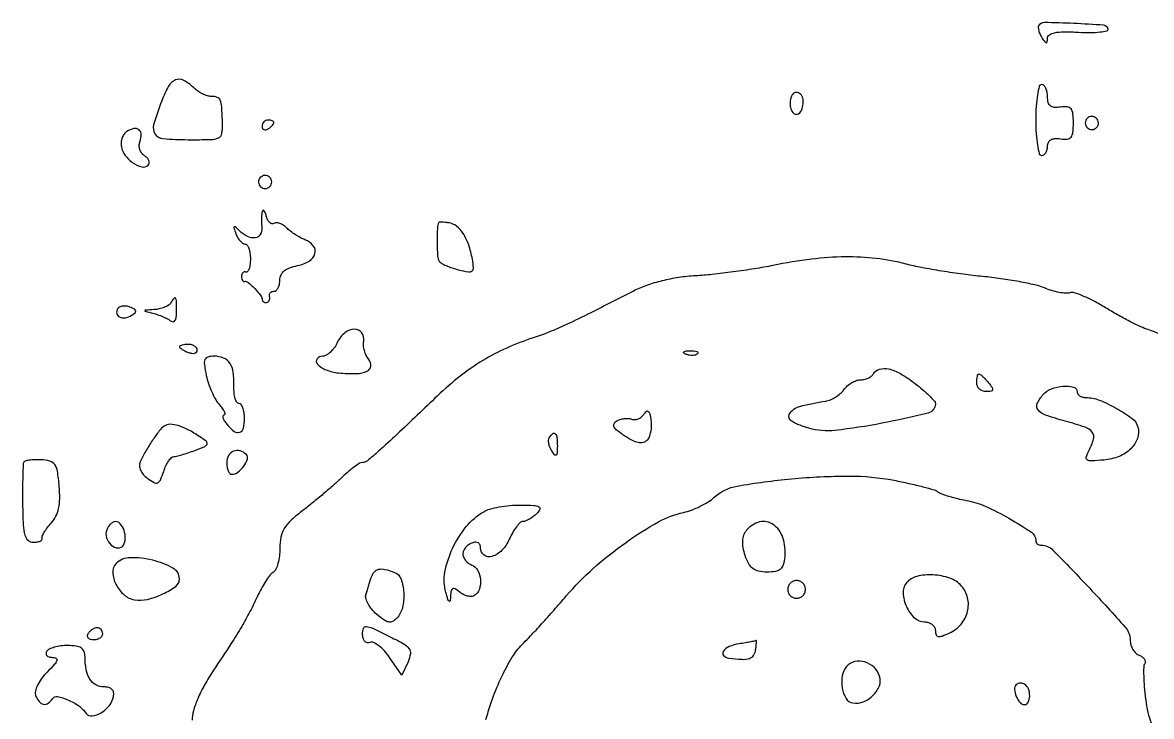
# Model space of a CAD drawing. Extents: x 0 to 5034, y 0 to 2560.
# Drawn here: x 4244.4 to 4435.6, y 1091 to 1208.5 of the extents above; entities that cross this region are included whole.
import ezdxf

# ---------------------------------------------------------------- set-up
doc = ezdxf.new("R2010")
doc.units = 0

msp = doc.modelspace()

# ---------------------------------------------------------------- linework, layer by layer
for points in [[(4416.469566, 1207.952254, 0.167121), (4416.400383, 1207.644567, 0.043216), (4416.501005, 1207.138809, 0.03907), (4416.723815, 1206.548418, 0.03128), (4417.05067, 1205.952254, 0.014016), (4417.525423, 1205.246377, 0.206454), (4417.775724, 1205.095145, 0.413448), (4417.939047, 1205.218731, 0.031852), (4417.984687, 1205.824139, -0.246925), (4418.306423, 1206.419098, -0.099044), (4419.187288, 1206.784747, -0.049277), (4420.745532, 1206.937219, -0.013023), (4423.25, 1206.86963, 0.014432), (4425.245981, 1206.821389, 0.02578), (4426.884613, 1206.913653, 0.026022), (4428.070772, 1207.104866, 0.438805), (4428.25081, 1207.41079, 0.309503), (4427.4581, 1208.04582, 0.007293), (4422.457958, 1208.348765, 0.007744), (4417.469264, 1208.500663, 0.264255)], [(4267.995413, 1195.25, 0.01737), (4266.624483, 1191.168655, 0.224739), (4266.862412, 1189.623764, 0.228492), (4268.204712, 1188.843438, 0.017954), (4272.45, 1188.667553, 0.006856), (4276.287028, 1188.699054, 0.101192), (4277.594392, 1188.996379, 0.24207), (4278.173939, 1189.72718, 0.058249), (4278.3, 1191.317405, 0.006251), (4278.153278, 1194.263462, 0.079654), (4277.911036, 1195.340484, 0.214899), (4277.402487, 1195.83088, 0.08618), (4276.428571, 1196, -0.075276), (4275.718365, 1196.107533, -0.03846), (4274.878125, 1196.440625, -0.037117), (4274.046995, 1196.925927, -0.045706), (4273.357143, 1197.5, 0.07471), (4271.708331, 1198.718042, 0.224784), (4270.346599, 1198.779217, 0.165989), (4269.146494, 1197.713191, 0.0392)], [(4416, 1192, 0.015416), (4416.071434, 1189.683687, 0.025878), (4416.291667, 1187.75, 0.024068), (4416.604992, 1186.303225, 0.339565), (4417, 1186, 0.153984), (4417.381381, 1186.120306, 0.097924), (4417.70625, 1186.45909, 0.080432), (4417.925465, 1186.96527, 0.062123), (4418, 1187.562858, -0.110396), (4418.146259, 1188.217212, -0.154312), (4418.55034, 1188.654444, -0.116612), (4419.231109, 1188.854926, -0.049063), (4420.190411, 1188.812858, 0.056578), (4421.339441, 1188.779716, 0.20341), (4421.97436, 1189.114749, 0.146308), (4422.298268, 1189.895289, 0.025705), (4422.380822, 1191.5, 0.025705), (4422.298268, 1193.104711, 0.146308), (4421.97436, 1193.885251, 0.20341), (4421.339441, 1194.220284, 0.056578), (4420.190411, 1194.187142, -0.049509), (4419.133021, 1194.141716, -0.155764), (4418.477543, 1194.392226, -0.166857), (4418.11524, 1194.962431, -0.05891), (4418, 1195.937142, 0.04651), (4417.926397, 1196.726692, 0.066468), (4417.70625, 1197.394035, 0.086572), (4417.381992, 1197.844322, 0.195948), (4417, 1198, 0.339565), (4416.604992, 1197.696775, 0.024068), (4416.291667, 1196.25, 0.025878), (4416.071434, 1194.316313, 0.015416)], [(4374.754232, 1196.266312, 0.084697), (4374.436116, 1195.221291, 0.082939), (4374.479003, 1194.121909, 0.104464), (4374.84371, 1193.288862, 0.234312), (4375.437328, 1192.972506, 0.26629), (4376.162879, 1193.360605, 0.1021), (4376.575922, 1194.472687, 0.093314), (4376.533019, 1195.735512, 0.201974), (4375.980032, 1196.512341, 0.086456), (4375.629461, 1196.652808, 0.102024), (4375.272696, 1196.654687, 0.11056), (4374.965717, 1196.518222, 0.11748)], [(4285, 1190.940983, 0.108972), (4285.078288, 1190.586039, 0.182303), (4285.29375, 1190.3746, 0.161196), (4285.6179, 1190.343488, 0.082592), (4286, 1190.5, 0.029505), (4286.382774, 1190.768994, 0.035638), (4286.70625, 1191.066025, 0.038439), (4286.934461, 1191.34829, 0.151918), (4287, 1191.559017, 0.210953), (4286.92554, 1191.727648, 0.081139), (4286.70625, 1191.870461, 0.061769), (4286.382849, 1191.967655, 0.042167), (4286, 1192, 0.105053), (4285.618444, 1191.918938, 0.099167), (4285.29375, 1191.688914, 0.09642), (4285.076123, 1191.345238, 0.093332)], [(4424.552786, 1192.08541, 0.099038), (4424.401684, 1191.679226, 0.097945), (4424.417584, 1191.244476, 0.097945), (4424.597789, 1190.848514, 0.099038), (4424.91459, 1190.552786, 0.099038), (4425.320774, 1190.401684, 0.097945), (4425.755524, 1190.417584, 0.097945), (4426.151486, 1190.597789, 0.099038), (4426.447214, 1190.91459, 0.099038), (4426.598316, 1191.320774, 0.097945), (4426.582416, 1191.755524, 0.097945), (4426.402211, 1192.151486, 0.099038), (4426.08541, 1192.447214, 0.099038), (4425.679226, 1192.598316, 0.097945), (4425.244476, 1192.582416, 0.097945), (4424.848514, 1192.402211, 0.099038)], [(4262.103861, 1190.06419, 0.098837), (4261.632555, 1189.624586, 0.067395), (4261.287619, 1188.975659, 0.064433), (4261.115634, 1188.225224, 0.072786), (4261.151607, 1187.487356, 0.114542), (4261.820054, 1185.99899, 0.078272), (4263.163363, 1184.71104, 0.092212), (4264.630555, 1184.04837, 0.262204), (4265.673076, 1184.339743, 0.157711), (4265.856923, 1184.699394, 0.129329), (4265.8147, 1185.130983, 0.100247), (4265.540781, 1185.573198, 0.065799), (4265.075322, 1185.953448, -0.097014), (4264.598825, 1186.394686, -0.081063), (4264.286901, 1187.010883, -0.079753), (4264.183806, 1187.703992, -0.088958), (4264.310609, 1188.36705, 0.092468), (4264.531232, 1189.565883, 0.232242), (4264.147976, 1190.341755, 0.220601), (4263.277935, 1190.537543, 0.085375)], [(4284.552786, 1182.08541, 0.099038), (4284.401684, 1181.679226, 0.097945), (4284.417584, 1181.244476, 0.097945), (4284.597789, 1180.848514, 0.099038), (4284.91459, 1180.552786, 0.099038), (4285.320774, 1180.401684, 0.097945), (4285.755524, 1180.417584, 0.097945), (4286.151486, 1180.597789, 0.099038), (4286.447214, 1180.91459, 0.099038), (4286.598316, 1181.320774, 0.097945), (4286.582416, 1181.755524, 0.097945), (4286.402211, 1182.151486, 0.099038), (4286.08541, 1182.447214, 0.099038), (4285.679226, 1182.598316, 0.097945), (4285.244476, 1182.582416, 0.097945), (4284.848514, 1182.402211, 0.099038)], [(4285.000847, 1176.5, 0.037886), (4284.923943, 1175.996043, 0.014094), (4284.889884, 1175.279688, 0.013872), (4284.896506, 1174.493332, 0.016304), (4284.947704, 1173.75, -0.167016), (4284.683263, 1172.618585, -0.223521), (4283.808146, 1172.057163, -0.149746), (4282.49366, 1172.278329, -0.079602), (4281.140754, 1173.25, 0.009992), (4280.461353, 1173.89798, 0.377046), (4280.265306, 1173.902023, 0.309425), (4280.20717, 1173.692067, 0.008433), (4280.547743, 1172.75, 0.041581), (4280.868632, 1172.080379, 0.049497), (4281.280593, 1171.514062, 0.056865), (4281.716991, 1171.124017, 0.155169), (4282.106989, 1171, -0.244294), (4282.449646, 1170.821956, -0.06743), (4282.737678, 1170.265625, -0.051882), (4282.934911, 1169.457587, -0.033947), (4283, 1168.5, -0.028587), (4282.946169, 1167.559232, -0.051905), (4282.779688, 1166.807812, -0.078999), (4282.536794, 1166.340597, -0.324593), (4282.25, 1166.25, 0.134046), (4281.964677, 1166.265779, 0.144529), (4281.720312, 1166.132812, 0.119977), (4281.556358, 1165.863336, 0.077096), (4281.5, 1165.5, 0.048926), (4281.536465, 1165.128234, 0.084798), (4281.646875, 1164.839068, 0.127165), (4281.810062, 1164.676371, 0.210582), (4282, 1164.654273, -0.258652), (4282.590918, 1164.530217, -0.022679), (4283.742193, 1163.439283, -0.025009), (4284.787847, 1162.239699, -0.178725), (4285.021054, 1161.519668, 0.152847), (4285.072158, 1161.329746, 0.121143), (4285.226497, 1161.182027, 0.096786), (4285.464825, 1161.100553, 0.067347), (4285.75, 1161.1, 0.127463), (4286.016263, 1161.20824, 0.117405), (4286.20625, 1161.435, 0.103536), (4286.288796, 1161.748692, 0.080654), (4286.25, 1162.1, -0.110297), (4286.23241, 1162.442986, -0.132333), (4286.367188, 1162.735625, -0.125726), (4286.637591, 1162.931095, -0.094222), (4287, 1163, 0.181063), (4287.381689, 1163.142904, 0.091341), (4287.70625, 1163.550781, 0.071292), (4287.926107, 1164.157572, 0.051363), (4288, 1164.875, -0.109085), (4288.191636, 1165.742929, -0.112059), (4288.73, 1166.43975, -0.084595), (4289.655584, 1166.97095, -0.038727), (4291, 1167.35, 0.087392), (4292.964705, 1168.115965, 0.188808), (4293.93272, 1169.38538, 0.246457), (4293.655829, 1170.717032, 0.130871), (4292.25, 1171.725431, -0.03251), (4291.483182, 1172.074308, -0.019695), (4290.623193, 1172.579759, -0.019695), (4289.805675, 1173.151292, -0.032521), (4289.16938, 1173.703237, 0.048583), (4288.597852, 1174.16774, 0.058908), (4287.981794, 1174.478887, 0.069586), (4287.41562, 1174.600191, 0.15771), (4286.995062, 1174.496948, -0.202139), (4286.637458, 1174.441192, -0.129867), (4286.264169, 1174.646344, -0.087871), (4285.929384, 1175.10101, -0.051105), (4285.691683, 1175.737757, 0.023228), (4285.499201, 1176.356468, 0.097365), (4285.299132, 1176.688591, 0.391036), (4285.131521, 1176.703546, 0.173488)], [(4314.918758, 1174.661516, 0.107607), (4314.669808, 1173.693218, 0.011092), (4314.634032, 1171.320954, 0.009871), (4314.698186, 1168.931634, 0.13551), (4314.965259, 1168.114693, 0.116847), (4315.343722, 1167.760125, 0.024534), (4316.157814, 1167.345448, 0.024469), (4317.172883, 1166.94808, 0.021036), (4318.274109, 1166.628869, 0.01811), (4319.918914, 1166.288848, 0.209812), (4320.542601, 1166.445438, 0.251972), (4320.783573, 1166.988658, 0.025815), (4320.598254, 1168.431199, 0.036856), (4319.970145, 1170.860004, 0.062059), (4319.054431, 1172.752286, 0.079624), (4317.913955, 1174.017554, 0.133938), (4316.612387, 1174.586384, 0.009858), (4315.9885, 1174.665421, 0.015492), (4315.449774, 1174.706072, 0.009561), (4315.009668, 1174.71717, 0.285079)], [(4260.515713, 1160.025424, 0.191013), (4260.37394, 1159.228674, 0.23802), (4260.834197, 1158.646206, 0.152732), (4261.803525, 1158.517896, 0.095806), (4262.881592, 1158.92682, 0.03936), (4263.466726, 1159.355474, 0.268353), (4263.580022, 1159.680389, 0.227867), (4263.35823, 1159.9802, 0.029854), (4262.615871, 1160.317163, 0.058511), (4261.981629, 1160.478786, 0.067768), (4261.358823, 1160.477104, 0.078711), (4260.841624, 1160.319872, 0.142196)], [(4269.5, 1161, -0.115542), (4269.109072, 1160.607694, -0.044761), (4268.419912, 1160.259675, -0.04127), (4267.574976, 1160.002303, -0.040093), (4266.690983, 1159.883999, 0.001878), (4265.25682, 1159.802665, 0.310939), (4265.139155, 1159.710715, 0.430238), (4265.199492, 1159.602353, 0.002279), (4266.5, 1159.27639, -0.022877), (4267.339047, 1159.028955, -0.019027), (4268.20625, 1158.692032, -0.019445), (4268.977492, 1158.321853, -0.048243), (4269.5, 1157.977428, 0.185087), (4269.903237, 1157.846846, 0.245107), (4270.230057, 1158.039915, 0.107718), (4270.438962, 1158.627003, 0.031824), (4270.5, 1159.585037, 0.005418), (4270.48037, 1161.396466, 0.149488), (4270.333283, 1161.842629, 0.508338), (4270.078311, 1161.846447, 0.022905)], [(4297.781601, 1154.420012, -0.045082), (4297.254422, 1153.494191, -0.049787), (4296.584915, 1152.710878, -0.055953), (4295.880779, 1152.17304, -0.135954), (4295.256152, 1152, 0.225502), (4294.294749, 1151.543173, 0.376657), (4294.325581, 1150.706141, 0.109915), (4295.840659, 1149.681627, 0.069584), (4297.922208, 1149.179541, 0.027881), (4300.92062, 1149.053553, 0.10057), (4302.779951, 1149.458066, 0.270095), (4303.396599, 1150.306473, 0.201053), (4303.051751, 1151.437644, -0.062084), (4302.625423, 1152.10466, -0.043862), (4302.314287, 1152.938755, -0.044229), (4302.156031, 1153.803692, -0.06819), (4302.189127, 1154.562221, 0.205737), (4301.863202, 1155.979467, 0.247686), (4300.649399, 1156.570816, 0.16052), (4298.992235, 1155.964819, 0.119151)], [(4271, 1153.606989, 0.222225), (4271.087111, 1153.420671, 0.030693), (4271.440625, 1153.160341, 0.030395), (4271.925442, 1152.887494, 0.02136), (4272.5, 1152.638374, 0.055937), (4273.074366, 1152.488865, 0.100118), (4273.559375, 1152.516384, 0.147206), (4273.877514, 1152.710807, 0.184534), (4274, 1153.031385, 0.152681), (4273.884506, 1153.400789, 0.098158), (4273.559375, 1153.715469, 0.08088), (4273.073532, 1153.92777, 0.062722), (4272.5, 1154, 0.024748), (4271.925176, 1153.971531, 0.039339), (4271.440625, 1153.884553, 0.046727), (4271.096084, 1153.758929, 0.289661)], [(4358.729167, 1152.395833, -0.126455), (4358.402231, 1152.202593, -0.060344), (4357.916927, 1152.123424, -0.05415), (4357.359369, 1152.160852, -0.051402), (4356.8125, 1152.316886, -0.054073), (4356.395823, 1152.538436, -0.470617), (4356.37858, 1152.720685, -0.168741), (4356.670344, 1152.862007, -0.018894), (4357.416667, 1152.921053, -0.028489), (4358.112848, 1152.910055, -0.077125), (4358.592839, 1152.799335, -0.208169), (4358.77538, 1152.614691, -0.296942)], [(4275.531838, 1148.75, 0.029528), (4275.90944, 1147.37741, 0.023195), (4276.47314, 1145.940625, 0.023731), (4277.124824, 1144.650406, 0.051965), (4277.766281, 1143.75, -0.023647), (4278.305143, 1143.077549, -0.053941), (4278.628144, 1142.514062, -0.118674), (4278.692883, 1142.151032, -0.396814), (4278.532543, 1142, 0.326309), (4278.350249, 1141.866855, 0.154009), (4278.349168, 1141.559375, 0.068547), (4278.575944, 1141.076392, 0.029225), (4279, 1140.5, 0.051534), (4280.250384, 1139.275119, 0.25371), (4281.189374, 1139.10892, 0.263696), (4281.814479, 1139.802674, 0.054489), (4282, 1141.5, 0.035512), (4281.931909, 1142.457502, 0.053863), (4281.725897, 1143.265625, 0.070402), (4281.424631, 1143.819979, 0.237421), (4281.066883, 1144, -0.263134), (4280.714, 1144.199526, -0.063007), (4280.431722, 1144.838917, -0.048641), (4280.251668, 1145.761735, -0.030988), (4280.214966, 1146.855889, 0.039509), (4280.093699, 1149.252671, 0.112516), (4279.518478, 1150.810962, 0.152959), (4278.453757, 1151.688861, 0.09679), (4276.861528, 1152, 0.064103), (4275.805677, 1151.864076, 0.235826), (4275.313812, 1151.43333, 0.133113), (4275.207796, 1150.580569, 0.017111)], [(4395.566722, 1147.381311, -0.013883), (4396.88186, 1146.319184, -0.019415), (4397.991475, 1145.293821, -0.016109), (4398.831435, 1144.399027, -0.182379), (4399, 1143.95227, -0.344509), (4397.761941, 1142.368685, -0.012986), (4389.927076, 1140.635342, -0.01995), (4382.056996, 1139.430898, -0.096259), (4377.56516, 1139.790833, -0.058322), (4374.666665, 1140.976856, -0.430393), (4374.331969, 1142.271286, -0.192901), (4376.02582, 1143.505885, -0.025754), (4380.447151, 1144.389364, 0.065636), (4381.236895, 1144.613735, 0.039599), (4382.098183, 1145.069878, 0.039026), (4382.896494, 1145.669508, 0.054351), (4383.498576, 1146.32894, -0.054663), (4384.08303, 1146.968266, -0.045866), (4384.825892, 1147.509126, -0.047908), (4385.606823, 1147.878596, -0.086758), (4386.301226, 1148, 0.056833), (4386.951724, 1148.074179, 0.049979), (4387.599171, 1148.29375, 0.052783), (4388.147958, 1148.616995, 0.095148), (4388.5, 1149, -0.185074), (4389.556584, 1149.805246, -0.128292), (4391.073803, 1149.850802, -0.076869), (4393.080553, 1149.052515, -0.029899)], [(4408, 1147.5, -0.020633), (4408.618371, 1146.689039, -0.217533), (4408.691858, 1146.28931, -0.304492), (4408.434686, 1146.057736, -0.035496), (4407.622445, 1146, -0.091307), (4407.003059, 1146.114059, -0.095788), (4406.476593, 1146.440625, -0.099536), (4406.124301, 1146.927707, -0.107348), (4406, 1147.5, -0.023761), (4406.027334, 1148.07485, -0.037907), (4406.110907, 1148.559375, -0.044235), (4406.231422, 1148.90557, -0.294983), (4406.377555, 1149, -0.172217), (4406.587584, 1148.925448, -0.016008), (4407.00989, 1148.559375, -0.019119), (4407.495645, 1148.074554, -0.013852)], [(4423, 1146, 0.145028), (4423.112987, 1145.618655, 0.099349), (4423.430659, 1145.29375, 0.083516), (4423.905641, 1145.074785, 0.066426), (4424.466073, 1145, -0.094333), (4426.728568, 1144.569311, -0.034424), (4429.6842, 1143.159619, -0.031827), (4432.3341, 1141.432969, -0.170086), (4433.283739, 1140.022983, -0.146022), (4433.217617, 1138.091298, -0.118974), (4432.111814, 1136.33161, -0.0985), (4430.108762, 1135.029135, -0.0728), (4427.531395, 1134.412497, -0.0102), (4425.422661, 1134.266565, -0.151566), (4424.714383, 1134.44904, -0.345253), (4424.540099, 1134.922188, -0.044891), (4424.989918, 1135.981162, 0.050796), (4425.801891, 1137.957111, 0.244734), (4425.577706, 1139.112539, 0.14384), (4424.353171, 1139.974598, 0.015455), (4421, 1141, -0.015972), (4417.660193, 1142.025087, -0.13755), (4416.388026, 1142.901278, -0.289474), (4416.248031, 1143.965971, -0.072399), (4417.25, 1145.504169, -0.122716), (4418.642554, 1146.466478, -0.068722), (4420.661654, 1146.924877, -0.084411), (4422.39321, 1146.781866, -0.342516)], [(4350.136011, 1137.736011, -0.142067), (4349.506297, 1137.389414, -0.103748), (4348.703514, 1137.378052, -0.069146), (4347.689799, 1137.726039, -0.027831), (4346.419457, 1138.460817, -0.020971), (4345.180253, 1139.349197, -0.102408), (4344.625503, 1140.004115, -0.235576), (4344.606271, 1140.538686, -0.148699), (4345.027426, 1141.01695, -0.060675), (4345.613021, 1141.2872, -0.046152), (4346.303454, 1141.440821, -0.047167), (4346.989053, 1141.463063, -0.076291), (4347.558166, 1141.339306, 0.107844), (4348.095822, 1141.257195, 0.080165), (4348.683249, 1141.390589, 0.075659), (4349.229655, 1141.713914, 0.07835), (4349.647615, 1142.181826, -0.069938), (4350.062712, 1142.662486, -0.37703), (4350.380558, 1142.661759, -0.158683), (4350.6345, 1142.230991, -0.019218), (4350.83343, 1141.134665, -0.044051), (4350.885515, 1140.15326, -0.041868), (4350.767122, 1139.16061, -0.044789), (4350.508705, 1138.300647, -0.101336)], [(4268.409316, 1140.15748, 0.071706), (4267.581419, 1139.355986, 0.016371), (4266.436497, 1137.771408, 0.0173), (4265.279463, 1135.919157, 0.021008), (4264.331155, 1134.105392, 0.129396), (4264.210743, 1133.452501, 0.086567), (4264.397977, 1132.712087, 0.073446), (4264.869787, 1131.971142, 0.056505), (4265.575983, 1131.320781, 0.030506), (4266.695345, 1130.602706, 0.230017), (4267.305522, 1130.567755, 0.194438), (4267.773827, 1131.030139, 0.021485), (4268.321796, 1132.465389, -0.028322), (4268.707625, 1133.435942, -0.038725), (4269.168634, 1134.255458, -0.043276), (4269.634567, 1134.835983, -0.204785), (4270.018234, 1135, 0.060589), (4270.505834, 1135.059304, 0.010017), (4271.422244, 1135.305145, 0.010875), (4272.493535, 1135.641088, 0.009424), (4273.602026, 1136.03879, 0.0098), (4275.310017, 1136.726774, 0.211122), (4275.672366, 1137.114061, 0.318826), (4275.54871, 1137.542048, 0.019541), (4274.417126, 1138.372627, 0.025993), (4272.45038, 1139.557252, 0.050385), (4270.754508, 1140.253298, 0.068303), (4269.382784, 1140.463968, 0.161899)], [(4334.984687, 1136.75, -0.012382), (4334.948456, 1135.60267, -0.204688), (4334.782177, 1135.267166, -0.422266), (4334.524497, 1135.291, -0.02886), (4334.05067, 1135.952254, -0.045296), (4333.73572, 1136.56691, -0.049042), (4333.546664, 1137.212247, -0.054724), (4333.501528, 1137.79244, -0.131214), (4333.625, 1138.202254, -0.07248), (4334.201812, 1138.889462, -0.407002), (4334.63601, 1138.869801, -0.167601), (4334.924616, 1138.224181, -0.02377)], [(4279, 1134, 0.041949), (4279.064355, 1133.234292, 0.061523), (4279.257782, 1132.5875, 0.080835), (4279.541957, 1132.148798, 0.211751), (4279.877555, 1132, 0.16832), (4280.869033, 1132.343502, 0.06804), (4281.876749, 1133.387118, 0.073819), (4282.500284, 1134.571323, 0.288281), (4282.324657, 1135.342009, 0.12782), (4281.264755, 1135.964645, 0.16665), (4280.148938, 1135.905018, 0.168409), (4279.312527, 1135.175359, 0.130679)], [(4244.612029, 1134.036222, 0.097403), (4244.5171, 1133.629646, 0.002512), (4244.46034, 1131.74814, 0.005237), (4244.42781, 1129.529589, 0.003542), (4244.435134, 1127, 0.008408), (4244.530879, 1123.427467, 0.057229), (4244.807949, 1121.687838, 0.149064), (4245.355799, 1120.829768, 0.178516), (4246.25, 1120.5, 0.035438), (4246.90308, 1120.546346, 0.0662), (4247.4125, 1120.689472, 0.10887), (4247.705228, 1120.899778, 0.282333), (4247.75, 1121.145012, -0.196704), (4247.756832, 1121.510605, -0.030252), (4248.091111, 1122.172575, -0.029936), (4248.605648, 1122.944457, -0.021942), (4249.262292, 1123.737335, 0.066344), (4250.056723, 1124.890938, 0.063877), (4250.533862, 1126.227048, 0.051514), (4250.720523, 1127.879587, 0.024848), (4250.634928, 1130.010537, 0.016233), (4250.326798, 1132.517499, 0.113516), (4249.871565, 1133.654529, 0.177978), (4249.059979, 1134.223744, 0.053958), (4247.549531, 1134.454436, 0.018931), (4246.499247, 1134.460622, 0.02737), (4245.574647, 1134.380264, 0.026129), (4244.854484, 1134.239022, 0.229221)], [(4331.517124, 1125.374267, -0.032345), (4330.918377, 1124.848351, -0.032284), (4330.256437, 1124.403691, -0.034061), (4329.629185, 1124.093799, -0.098006), (4329.155246, 1124, 0.193883), (4328.689804, 1123.812468, 0.036875), (4328.067667, 1123.11875, 0.034488), (4327.420463, 1122.148757, 0.025686), (4326.839706, 1121, -0.086773), (4325.586812, 1119.128087, -0.12601), (4323.907623, 1118.08197, -0.237748), (4322.599538, 1118.293573, -0.240373), (4322, 1119.468615, 0.094119), (4321.893789, 1120.027855, 0.166113), (4321.592642, 1120.382077, 0.151899), (4321.114961, 1120.496694, 0.075244), (4320.5, 1120.361626, 0.068785), (4319.926531, 1120.045533, 0.062945), (4319.440625, 1119.577337, 0.066733), (4319.111635, 1119.034631, 0.10329), (4319, 1118.5, 0.10329), (4319.111635, 1117.965369, 0.066733), (4319.440625, 1117.422663, 0.062945), (4319.926531, 1116.954467, 0.068785), (4320.5, 1116.638374, -0.182081), (4321.491937, 1115.756684, -0.099291), (4321.957753, 1114.172736, -0.09895), (4321.777375, 1112.52703, -0.179593), (4320.956195, 1111.472927, -0.126816), (4320.449211, 1111.315382, -0.067771), (4319.791251, 1111.372327, -0.06058), (4319.090759, 1111.622232, -0.05732), (4318.456195, 1112.036355, 0.029037), (4317.679381, 1112.608313, 0.250004), (4317.264406, 1112.644359, 0.254018), (4317.007715, 1112.320334, 0.029825), (4316.90032, 1111.372445, -0.021052), (4316.823276, 1110.566313, -0.57964), (4316.663973, 1110.50217, -0.151781), (4316.456052, 1110.804987, -0.007231), (4316.104686, 1112, -0.114229), (4315.953002, 1115.442383, -0.063873), (4317.242449, 1119.453823, -0.062103), (4319.57261, 1123.148854, -0.088378), (4322.515217, 1125.66698, -0.064721), (4323.564493, 1126.113405, -0.023269), (4325.149455, 1126.478613, -0.022625), (4326.943742, 1126.721769, -0.024914), (4328.695695, 1126.791247, -0.008483), (4331.02707, 1126.727943, -0.105719), (4331.87813, 1126.506304, -0.409745), (4332.021581, 1126.084222, -0.084011)], [(4258.66643, 1122.573113, 0.174872), (4258.639722, 1121.248819, 0.127498), (4259.453043, 1120.006628, 0.1714), (4260.592286, 1119.527695, 0.275597), (4261.499585, 1119.999329, 0.136622), (4261.82669, 1121.128312, 0.084804), (4261.607134, 1122.499663, 0.093554), (4260.979972, 1123.609069, 0.220919), (4260.138374, 1124, 0.130094), (4259.744354, 1123.895716, 0.063181), (4259.324677, 1123.580852, 0.056265), (4258.944516, 1123.118857, 0.052476)], [(4367.027904, 1122.533622, 0.079658), (4366.537656, 1121.704041, 0.076862), (4366.323516, 1120.752437, 0.063491), (4366.389704, 1119.629819, 0.034025), (4366.738793, 1118.283622, 0.044657), (4367.338686, 1116.907178, 0.108792), (4368.062028, 1116.077433, 0.111481), (4369.05502, 1115.639903, 0.048282), (4370.500452, 1115.5, 0.037458), (4371.970863, 1115.610312, 0.135439), (4372.820546, 1115.98874, 0.150905), (4373.304027, 1116.721874, 0.050337), (4373.540392, 1118, 0.09845), (4373.163625, 1121.290889, 0.164563), (4371.524073, 1123.509326, 0.217052), (4369.238129, 1123.926855, 0.159138)], [(4260.277331, 1116.877331, 0.211649), (4259.699327, 1115.379362, 0.105579), (4260.23087, 1113.37532, 0.095078), (4261.610736, 1111.594556, 0.140007), (4263.387006, 1110.750119, 0.100055), (4265.565508, 1110.823951, 0.050232), (4268.177777, 1111.729541, 0.050055), (4270.363016, 1113.022006, 0.240225), (4270.992198, 1114.27568, 0.272253), (4269.895939, 1116.112868, 0.065841), (4266.460214, 1117.444234, 0.063367), (4262.63209, 1117.873364, 0.195035)], [(4307.418213, 1115.393011, -0.219532), (4308.515248, 1114.266585, -0.072706), (4308.973036, 1111.946532, -0.068778), (4308.750777, 1109.41823, -0.132349), (4307.803774, 1107.635023, -0.083914), (4307.092031, 1107.091702, -0.170139), (4306.403891, 1106.989447, -0.108113), (4305.585441, 1107.340243, -0.023851), (4304.379195, 1108.291987, -0.041625), (4303.557958, 1109.135709, -0.047875), (4302.930141, 1110.067281, -0.05418), (4302.569878, 1110.946001, -0.145576), (4302.575421, 1111.614757, -0.000452), (4302.771735, 1112.253195, -0.000249), (4303.012936, 1113.03371, -0.000248), (4303.258361, 1113.825104, -0.000398), (4303.468615, 1114.5, -0.092827), (4303.972979, 1115.450327, -0.170469), (4304.706595, 1115.910324, -0.115682), (4305.787417, 1115.901701, -0.032033)], [(4394.092888, 1113.611923, 0.190823), (4393.526881, 1111.878504, 0.093495), (4394.106225, 1109.590041, 0.093741), (4395.477461, 1107.674701, 0.192975), (4397.160515, 1107, -0.078898), (4397.863188, 1106.888426, -0.090775), (4398.459651, 1106.565673, -0.100777), (4398.858414, 1106.085339, -0.123623), (4399, 1105.521439, 0.088258), (4399.122259, 1104.834208, 0.272812), (4399.47303, 1104.547046, 0.128151), (4400.135264, 1104.614533, 0.017766), (4401.423083, 1105.146908, 0.111194), (4403.358321, 1106.615045, 0.114992), (4404.448505, 1108.754132, 0.119354), (4404.45966, 1111.090608, 0.126355), (4403.393579, 1113.117594, 0.126447), (4401.441927, 1114.406526, 0.069867), (4398.619673, 1114.956935, 0.071794), (4395.855556, 1114.706812, 0.16253)], [(4374, 1112.5, 0.099038), (4374.114514, 1111.927543, 0.097945), (4374.440625, 1111.440625, 0.097945), (4374.927543, 1111.114514, 0.099038), (4375.5, 1111, 0.099038), (4376.072457, 1111.114514, 0.097945), (4376.559375, 1111.440625, 0.097945), (4376.885486, 1111.927543, 0.099038), (4377, 1112.5, 0.099038), (4376.885486, 1113.072457, 0.097945), (4376.559375, 1113.559375, 0.097945), (4376.072457, 1113.885486, 0.099038), (4375.5, 1114, 0.099038), (4374.927543, 1113.885486, 0.097945), (4374.440625, 1113.559375, 0.097945), (4374.114514, 1113.072457, 0.099038)], [(4255.5, 1105, 0.139169), (4255.392057, 1104.620352, 0.191142), (4255.521475, 1104.29375, 0.138808), (4255.889346, 1104.073267, 0.066118), (4256.440983, 1104, 0.062283), (4257.037096, 1104.074545, 0.080552), (4257.542039, 1104.29375, 0.097988), (4257.879982, 1104.618621, 0.153634), (4258, 1105, 0.092995), (4257.928382, 1105.381732, 0.096318), (4257.723586, 1105.70625, 0.099231), (4257.418051, 1105.923444, 0.105429), (4257.059017, 1106, 0.089642), (4256.653442, 1105.926698, 0.053229), (4256.2129, 1105.70625, 0.051032), (4255.806203, 1105.382515, 0.06081)], [(4309.699279, 1100.243922), (4308.673431, 1097.987844), (4306.586716, 1100.982787, 0.033138), (4305.696145, 1102.095886, 0.044927), (4304.745785, 1102.96358, 0.052644), (4303.873267, 1103.492514, 0.200272), (4303.25, 1103.52025, -0.14234), (4302.762103, 1103.486991, -0.158713), (4302.356282, 1103.724506, -0.118949), (4302.089154, 1104.225688, -0.063311), (4302, 1104.926962, -0.080848), (4302.159568, 1105.907346, -0.340436), (4302.622783, 1106.218735, -0.093038), (4303.591764, 1105.971362, -0.005396), (4306.362563, 1104.645577, -0.012469), (4308.890102, 1103.323229, -0.104175), (4309.859553, 1102.48225, -0.201914), (4310.092087, 1101.572215, -0.069727)], [(4365.75, 1103.283746, 0.060862), (4364.103326, 1102.824613, 0.138119), (4363.097353, 1102.030908, 0.357527), (4363.139067, 1101.317752, 0.17714), (4364, 1100.875, 0.016612), (4366.272671, 1100.667307, 0.087825), (4367.51001, 1100.813102, 0.171585), (4368.203705, 1101.321387, 0.113701), (4368.566187, 1102.25, 0.007334), (4368.653336, 1102.911136, 0.014223), (4368.700139, 1103.441924, 0.01295), (4368.713098, 1103.827423, 0.657454), (4368.661516, 1103.850168, -0.137047), (4368.522953, 1103.778822, -0.002737), (4367.739633, 1103.621976, -0.006292), (4366.815576, 1103.454244, -0.004158)], [(4248.5, 1102, 0.144799), (4248.396624, 1101.620542, 0.191529), (4248.534827, 1101.29375, 0.135092), (4248.917083, 1101.07302, 0.063863), (4249.486438, 1101, -0.130306), (4250.080333, 1100.84255, -0.364679), (4250.218465, 1100.467759, -0.097742), (4249.79902, 1099.769822, -0.012349), (4248.580741, 1098.489832, 0.036412), (4247.639493, 1097.400511, 0.047172), (4246.954742, 1096.272392, 0.055058), (4246.590957, 1095.248093, 0.150538), (4246.642275, 1094.489832, 0.082), (4247.223906, 1093.497243, 0.176716), (4247.9788, 1093.05767, 0.198093), (4248.775792, 1093.23058, 0.103481), (4249.487343, 1093.979521, -0.309226), (4250.340159, 1094.357733, -0.056499), (4252.082215, 1093.827899, -0.052834), (4253.927171, 1092.786925, -0.081805), (4255.221533, 1091.5, 0.277607), (4256.225771, 1091.070449, 0.104944), (4257.719948, 1091.609967, 0.084873), (4259.123991, 1092.853819, 0.121126), (4259.823324, 1094.357183, 0.090918), (4259.832497, 1095.063355, 0.155513), (4259.564399, 1095.58224, 0.13523), (4259.010859, 1095.896616, 0.062), (4258.180313, 1096, -0.128015), (4256.834531, 1096.350302, -0.126243), (4255.822024, 1097.313503, -0.093994), (4255.201071, 1098.906167, -0.046112), (4255, 1101.081787, 0.088652), (4254.836217, 1101.998271, 0.161166), (4254.366703, 1102.586941, 0.112726), (4253.499087, 1102.907033, 0.032245), (4252.059017, 1103, 0.031397), (4250.887885, 1102.926388, 0.037109), (4249.8004, 1102.70625, 0.040338), (4248.934161, 1102.385578, 0.146547)], [(4383.960004, 1099.451807, 0.131213), (4383.222544, 1097.851373, 0.084634), (4383.218464, 1095.798018, 0.09409), (4383.86804, 1094.043087, 0.220532), (4385, 1093.277698, 0.135288), (4386.802475, 1093.474059, 0.101877), (4388.47703, 1094.572396, 0.10767), (4389.515982, 1096.183651, 0.167936), (4389.557577, 1097.818591, 0.128186), (4388.611374, 1099.320078, 0.117945), (4387.024347, 1100.226002, 0.127912), (4385.300933, 1100.276769, 0.164736)], [(4412.708381, 1096.375048, 0.218914), (4412.41633, 1095.585694, 0.079214), (4412.701133, 1094.394883, 0.079209), (4413.34213, 1093.351599, 0.218838), (4414.106989, 1093, 0.288442), (4414.733635, 1093.394307, 0.10994), (4414.977688, 1094.443632, 0.091719), (4414.766543, 1095.649023, 0.166742), (4414.13948, 1096.413797, 0.073142), (4413.767811, 1096.574254, 0.072274), (4413.36413, 1096.621794, 0.077846), (4412.991182, 1096.552986, 0.112362)]]:
    msp.add_lwpolyline(points, format="xyb", close=True)
for points in [[(4439.043677, 1154.550327, 0.076503), (4435.054832, 1156.498136, -0.033552), (4433.79968, 1156.98298, -0.009503), (4431.917269, 1157.903248, -0.00953), (4429.825346, 1159.026522, -0.009941), (4427.807405, 1160.213523, 0.016716), (4425.876796, 1161.314225, 0.022172), (4424.047867, 1162.176147, 0.020304), (4422.503469, 1162.749474, 0.16151), (4421.752573, 1162.745421, -0.101678), (4421.074398, 1162.661588, -0.026897), (4419.986693, 1162.807611, -0.026145), (4418.740429, 1163.111946, -0.024233), (4417.5, 1163.551074, 0.040626), (4415.860545, 1164.07171, 0.010859), (4413.178125, 1164.62824, 0.010932), (4410.091405, 1165.129512, 0.011085), (4407, 1165.492733, -0.009668), (4403.729439, 1165.867607, -0.006987), (4400.099221, 1166.406723, -0.00706), (4396.662582, 1167.016206, -0.015216), (4394.039901, 1167.602889, 0.033415), (4388.976572, 1168.543613, 0.031886), (4383.752644, 1168.821486, 0.028628), (4378.042603, 1168.433479, 0.01849), (4371.5, 1167.363785, -0.009971), (4368.373732, 1166.797817, -0.006559), (4364.756166, 1166.265733, -0.0066), (4361.22068, 1165.840436, -0.012638), (4358.372055, 1165.608494, 0.023408), (4355.533998, 1165.315781, 0.022889), (4352.71414, 1164.757797, 0.023873), (4350.096839, 1163.980009, 0.034174), (4347.872055, 1163.02646, -0.001557), (4340.66302, 1159.363363, -0.007452), (4336.513596, 1157.348153, -0.012896), (4333.571177, 1156.064334, -0.018943), (4330.918227, 1155.102717, 0.027046), (4326.415695, 1153.387677, 0.031568), (4322.359876, 1151.270331, 0.030829), (4318.524607, 1148.613208, 0.023792), (4314.682392, 1145.276493, -0.000979), (4307.850991, 1138.774234, -0.00822), (4304.714018, 1135.896511, -0.01248), (4302.816167, 1134.294969, -0.170619), (4301.976923, 1134, 0.145398), (4301.507591, 1133.860573, 0.014884), (4300.545777, 1133.192188, 0.017584), (4299.42886, 1132.303226, 0.013161), (4298.260747, 1131.25, -0.00981), (4296.88896, 1129.996366, -0.005135), (4295.135373, 1128.487477, -0.005105), (4293.304991, 1126.976633, -0.007798), (4291.683824, 1125.707368, 0.025057), (4289.800028, 1124.124672, 0.071416), (4288.726441, 1122.79529, 0.085907), (4288.180043, 1121.366947, 0.048531), (4288, 1119.516385, -0.029975), (4287.918943, 1118.165515, -0.036011), (4287.676278, 1116.916228, -0.038927), (4287.323234, 1115.923433, -0.150559), (4286.897966, 1115.43694, 0.086375), (4286.379896, 1114.977124, 0.020212), (4285.691389, 1114.037089, 0.020245), (4284.977085, 1112.875307, 0.018655), (4284.338006, 1111.627923, -0.010257), (4282.928394, 1108.75887, -0.014135), (4281.538093, 1106.246633, -0.010429), (4279.717379, 1103.3073, -0.003004), (4276.78035, 1098.838588, 0.019111), (4275.251653, 1096.340961, 0.026415), (4274.089507, 1093.984701, 0.029867), (4273.347366, 1091.923961, 0.079297), (4273.148652, 1090.376257, -0.048245)], [(4322.898619, 1090.5, -0.022688), (4324.184462, 1094.486833, -0.024987), (4325.791291, 1098.211085, -0.026972), (4327.5429, 1101.333625, -0.060997), (4329.259004, 1103.425705, 0.014368), (4330.439762, 1104.619047, 0.003527), (4332.310457, 1106.650149, 0.003609), (4334.421364, 1109.008733, 0.003599), (4336.5, 1111.399737, -0.034148), (4341.07639, 1116.056457, -0.026698), (4346.623212, 1120.473071, -0.026992), (4352.116918, 1123.956436, -0.075886), (4356.365647, 1125.553908, 0.036912), (4357.716542, 1125.945211, 0.025208), (4359.185298, 1126.576852, 0.025473), (4360.547026, 1127.33405, 0.045888), (4361.563027, 1128.106625, -0.143791), (4365.450133, 1130.014198, -0.01907), (4374.626742, 1131.236851, -0.023244), (4384.387758, 1131.70418, -0.04775), (4392, 1130.985997, -0.007501), (4394.562413, 1130.454563, -0.009839), (4396.884375, 1129.88837, -0.007651), (4398.799432, 1129.349789, -0.087004), (4399.5, 1129.000049, 0.072572), (4400.11085, 1128.672889, 0.014171), (4401.299359, 1128.281039, 0.014775), (4402.723243, 1127.901358, 0.013206), (4404.221221, 1127.590476, -0.060876), (4407.446705, 1126.593352, -0.025034), (4411.531273, 1124.510929, -0.017756), (4415.279208, 1122.176573, -0.249557), (4416, 1120.822368, 0.109863), (4416.069778, 1120.508635, 0.099882), (4416.267295, 1120.241571, 0.095068), (4416.562526, 1120.062457, 0.089174), (4416.909939, 1120, -0.200568), (4418.906119, 1119.165698, -0.00634), (4425.139727, 1112.68996, -0.00668), (4431.178386, 1106.080629, -0.183765), (4432, 1103.92062, 0.069317), (4432.111594, 1103.119529, 0.0631), (4432.438938, 1102.351415, 0.066763), (4432.922845, 1101.730755, 0.102568), (4433.494256, 1101.36383, -0.061538), (4434.026278, 1101.080514, -0.092421), (4434.392994, 1100.705513, -0.120998), (4434.540049, 1100.301509, -0.166985), (4434.455471, 1099.927951, 0.132322), (4434.279442, 1099.339055, 0.012711), (4434.276539, 1097.829782, 0.01548), (4434.376234, 1096.000768, 0.011619), (4434.594867, 1093.996391, 0.02138), (4435.006116, 1091.665507, 0.045125), (4435.561528, 1089.917062, 0.060581)]]:
    msp.add_lwpolyline(points, format="xyb")

doc.saveas('drawing.dxf')
